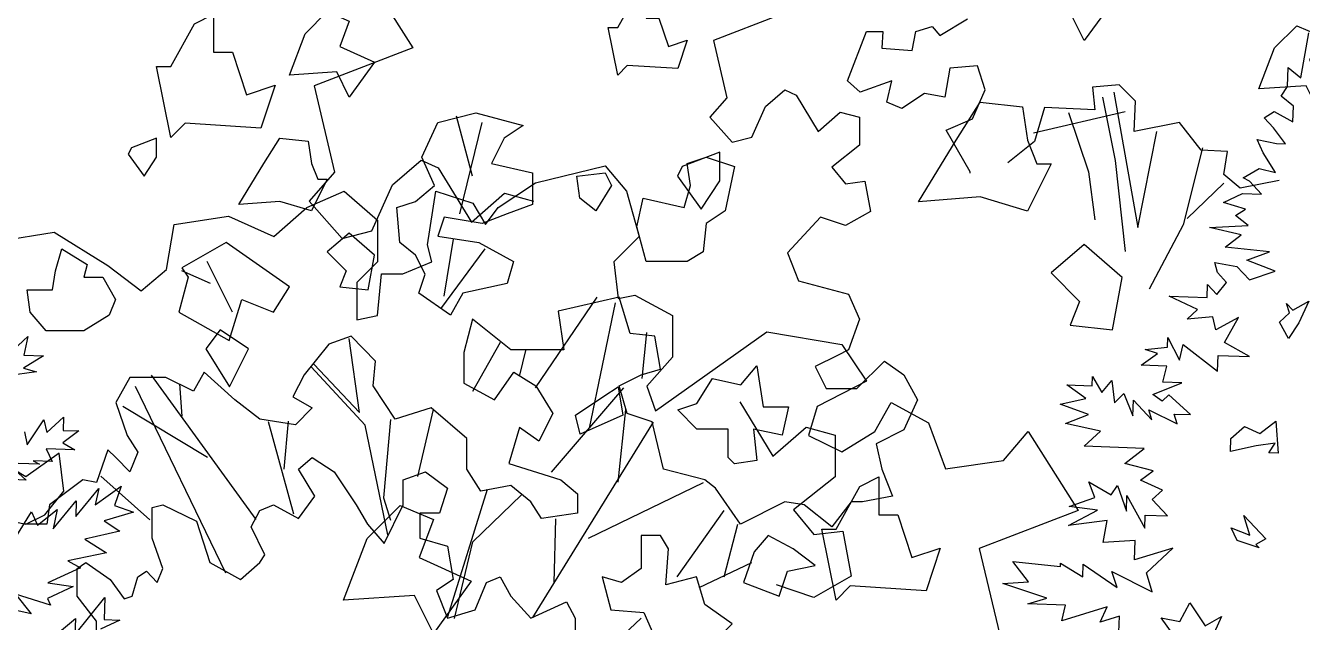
# Model space of a CAD drawing. Header units: inches. Extents: x -11 to 128, y 7 to 56.
# Drawn here: x 60.5248 to 61.0038, y 23.5167 to 23.7405 of the extents above; entities that cross this region are included whole.
import ezdxf

# ---------------------------------------------------------------- set-up
doc = ezdxf.new("R2010")
doc.units = ezdxf.units.IN
doc.header["$MEASUREMENT"] = 0
doc.layers.add('CAY', color=94, linetype='Continuous')
doc.layers.add('CAY-3', color=61, linetype='Continuous')
picture_1 = doc.add_image_def('image1.jpg', size_in_pixel=(1680, 1093))

# ---------------------------------------------------------------- blocks, each defined once
blk = doc.blocks.new('A$C76451831')
at = {"layer": 'CAY'}
for p, q in [((3075.8, 1456.5), (3117.7, 1390.4)), ((3117.7, 1390.4), (3035.1, 1358.6)), ((3035.1, 1358.6), (3052.2, 1286.6)), ((3052.2, 1286.6), (3031, 1262.4)), ((4984.6, 1105.9), (4929.6, 1084.7)), ((5118.8, 1089), (5142, 1102.7)), ((5057.6, 1092.1), (5071.3, 1092.1)), ((5071.3, 1092.1), (5070.3, 1078.4)), ((5095.6, 1076.3), (5098.8, 1092.1)), ((5098.8, 1092.1), (5112.5, 1096.3)), ((5112.5, 1096.3), (5118.8, 1089)), ((5420.6, 1053.6), (5427.3, 1091)), ((4929.6, 1084.7), (4941, 1036.7)), ((5070.3, 1078.4), (5095.6, 1076.3)), ((5409.5, 1046.3), (5410, 1062.2)), ((5410, 1062.2), (5420.6, 1053.6)), ((5268.6, 1047.8), (5246.4, 1045.7)), ((5246.4, 1045.7), (5248.5, 1026.7)), ((5282.3, 1034.1), (5268.6, 1047.8)), ((5404.2, 1038.3), (5409.5, 1046.3)), ((4941, 1036.7), (4926.8, 1020.6)), ((4973.2, 1029.6), (4989.3, 1043.4)), ((4989.3, 1043.4), (4998.7, 1039.1)), ((4998.7, 1039.1), (5017.2, 1008.8)), ((5414.3, 1029.8), (5404.2, 1038.3)), ((4961.8, 1004.1), (4973.2, 1029.6)), ((5017.2, 1008.8), (5035.7, 1024.9)), ((5035.7, 1024.9), (5051.8, 1020.6)), ((5273.8, 1025), (5197.2, 1007.3)), ((5206.3, 1028.8), (5197.9, 1000.4)), ((5248.5, 1026.7), (5206.3, 1028.8)), ((5281.2, 1008.8), (5282.3, 1034.1)), ((5390, 1020.2), (5398.3, 1025.4)), ((5398.3, 1025.4), (5413.9, 1016.7)), ((5413.9, 1016.7), (5414.3, 1029.8)), ((4728.3, 971.5), (4715.1, 1021.6)), ((4717.8, 939.8), (4736.3, 1016.3)), ((4926.8, 1020.6), (4945.3, 999.7)), ((5051.8, 1020.6), (5051.8, 997.4)), ((5319.2, 1016.2), (5281.2, 1008.8)), ((5337.1, 993), (5319.2, 1016.2)), ((5397.8, 1011.8), (5390, 1020.2)), ((4945.3, 999.7), (4961.8, 1004.1)), ((5407.8, 998.3), (5397.8, 1011.8)), ((5051.8, 997.4), (5028.6, 978.9)), ((5197.9, 1000.4), (5175.7, 982.4)), ((5359.3, 991.9), (5337.1, 993)), ((5389, 990.8), (5383.9, 1001.9)), ((5383.9, 1001.9), (5400.1, 998.6)), ((5400.1, 998.6), (5407.8, 998.3)), ((5356.1, 972.9), (5359.3, 991.9)), ((5399.3, 974.6), (5389, 990.8)), ((5028.6, 978.9), (5040, 965.1)), ((5369.8, 961.3), (5356.1, 972.9)), ((5372.4, 970.1), (5385.8, 977.8)), ((5385.8, 977.8), (5399.3, 974.6)), ((5040, 965.1), (5056.1, 967.1)), ((5056.1, 967.1), (5060.8, 941.9)), ((5402.5, 967.7), (5369.8, 961.3)), ((5377.7, 967.2), (5372.4, 970.1)), ((5387.7, 956.4), (5377.7, 967.2)), ((5355.8, 949.4), (5371.9, 957)), ((5371.9, 957), (5387.7, 956.4)), ((5060.8, 941.9), (5040, 930.1)), ((5374.2, 943.7), (5355.8, 949.4)), ((5365.8, 938.6), (5374.2, 943.7)), ((5019.2, 937.2), (4991.7, 907.3)), ((5040, 930.1), (5019.2, 937.2)), ((5344.2, 928.5), (5376.4, 930.1)), ((5370.7, 922.5), (5344.2, 928.5)), ((5376.4, 930.1), (5365.8, 938.6)), ((4704.6, 871.1), (4712.5, 918.7)), ((5357.2, 912.1), (5370.7, 922.5)), ((4701.9, 860.6), (4738.9, 910.7)), ((4991.7, 907.3), (5000.7, 884.1)), ((5394.2, 908.1), (5357.2, 912.1)), ((5375.4, 901.1), (5394.2, 908.1)), ((4527.8, 857.9), (4506.6, 900.2)), ((5351, 891), (5348.6, 899.3)), ((5348.6, 899.3), (5367.1, 895.9)), ((5399.1, 892.1), (5375.4, 901.1)), ((4509.3, 881.7), (4485.5, 892.2)), ((5358.4, 882.6), (5351, 891)), ((5367.1, 895.9), (5377.5, 884.7)), ((5377.5, 884.7), (5399.1, 892.1)), ((5000.7, 884.1), (5042.4, 872.7)), ((5342.1, 870.1), (5342.5, 880.9)), ((5342.5, 880.9), (5350.4, 872.5)), ((5350.4, 872.5), (5358.4, 882.6)), ((4781, 794.5), (4832.5, 870.4)), ((4850.9, 870.4), (4799.8, 858.6)), ((4826.2, 761), (4847.8, 865.6)), ((4860, 840.1), (4850.9, 870.4)), ((5042.4, 872.7), (5051.8, 851.9)), ((5310.5, 871.2), (5342.1, 870.1)), ((5334.1, 859.9), (5310.5, 871.2)), ((4799.8, 858.6), (4804.6, 826.3)), ((5325.6, 852), (5334.1, 859.9)), ((5347, 854), (5325.6, 852)), ((5349.4, 843.1), (5347, 854)), ((4728.3, 851.9), (4721.2, 824)), ((4760.5, 826.3), (4728.3, 851.9)), ((5051.8, 851.9), (5042.4, 826.3)), ((5368.3, 853.3), (5349.4, 843.1)), ((5356.7, 832.4), (5368.3, 853.3)), ((4626.9, 837.7), (4608.4, 831)), ((4634, 774), (4625.3, 835.7)), ((4647.3, 816.9), (4626.9, 837.7)), ((4728.6, 791.9), (4751.7, 832.8)), ((4880.8, 837.7), (4860, 840.1)), ((4870.1, 802.5), (4874.1, 840.9)), ((4885.5, 810.2), (4880.8, 837.7)), ((5309, 828.6), (5309.3, 836.7)), ((5309.3, 836.7), (5319, 817.8)), ((5377.6, 820.8), (5356.7, 832.4)), ((4608.4, 831), (4587.6, 805.5)), ((4721.2, 824), (4721.2, 798.4)), ((4804.6, 826.3), (4760.5, 826.3)), ((4768, 805.1), (4772.9, 825.9)), ((5033.3, 821.6), (5014.8, 812.5)), ((5042.4, 826.3), (5033.3, 821.6)), ((5287.1, 813.5), (5300.6, 823.4)), ((5290.3, 826.5), (5309, 828.6)), ((5300.6, 823.4), (5290.3, 826.5)), ((5319, 817.8), (5322.2, 830.9)), ((5322.2, 830.9), (5350.9, 808.5)), ((5350.9, 808.5), (5351.3, 821.7)), ((5351.3, 821.7), (5377.6, 820.8)), ((4638.7, 763.4), (4593.5, 812.2)), ((4595.8, 814.5), (4634, 774)), ((4645.4, 796.4), (4647.3, 816.9)), ((5014.8, 812.5), (5023.9, 794.1)), ((5049.4, 794.1), (5072.6, 816.9)), ((5072.6, 816.9), (5088.7, 805.5)), ((5308.4, 812.7), (5287.1, 813.5)), ((5305.2, 799.3), (5308.4, 812.7)), ((4442.1, 803.1), (4430.3, 782.3)), ((4472, 803.1), (4442.1, 803.1)), ((4547.7, 684.5), (4460.2, 805.1)), ((4495.2, 791.7), (4472, 803.1)), ((4504.2, 807.8), (4495.2, 791.7)), ((4529.8, 784.6), (4504.2, 807.8)), ((4587.6, 805.5), (4578.1, 787)), ((4746.8, 784.6), (4762.9, 807.8)), ((4762.9, 807.8), (4781.4, 796.4)), ((4850.9, 796.4), (4869.4, 805.5)), ((4869.4, 805.5), (4885.5, 810.2)), ((5088.7, 805.5), (5100.1, 784.6)), ((5246.2, 796.3), (5246.5, 804)), ((5246.5, 804), (5254.2, 790.6)), ((5254.2, 790.6), (5262.7, 800.7)), ((5262.7, 800.7), (5264.7, 782.1)), ((4522.3, 639.8), (4446.8, 795.6)), ((4485.8, 770.9), (4483.8, 797.9)), ((4663.8, 768.5), (4645.4, 796.4)), ((4721.2, 798.4), (4746.8, 784.6)), ((4781.4, 796.4), (4795.5, 773.2)), ((4794.3, 724.1), (4854.9, 794.5)), ((4857.6, 773.2), (4850.9, 796.4)), ((5023.9, 794.1), (5049.4, 794.1)), ((5240.9, 785.6), (5224.9, 797.1)), ((5224.9, 797.1), (5246.2, 796.3)), ((5264.7, 782.1), (5272.7, 790)), ((5272.7, 790), (5280.2, 771.1)), ((5296.7, 789.1), (5321.1, 798.7)), ((5321.1, 798.7), (5305.2, 799.3)), ((4430.3, 782.3), (4439.8, 754.7)), ((4507, 736.3), (4436.2, 779.1)), ((4550.6, 768.5), (4529.8, 784.6)), ((4578.1, 787), (4594.3, 777.9)), ((4951.7, 782.9), (4979.4, 737.5)), ((5100.1, 784.6), (5088.7, 759.5)), ((5219.4, 781), (5240.9, 785.6)), ((5243.1, 772.4), (5219.4, 781)), ((5280.2, 771.1), (5280.7, 784.3)), ((5280.7, 784.3), (5296, 767.8)), ((5304.7, 783.4), (5296.7, 789.1)), ((5310.3, 788.7), (5304.7, 783.4)), ((5328.3, 772.2), (5310.3, 788.7)), ((4580.5, 763.8), (4550.6, 768.5)), ((4594.3, 777.9), (4580.5, 763.8)), ((4693.7, 777.9), (4663.8, 768.5)), ((4682.7, 720.5), (4695.7, 776.4)), ((4723.6, 752.4), (4693.7, 777.9)), ((4795.5, 773.2), (4783.7, 750)), ((4850.1, 715.8), (4856.4, 776.4)), ((4878.5, 766.1), (4857.6, 773.2)), ((5223.8, 764.9), (5243.1, 772.4)), ((5296, 767.8), (5293.5, 776.1)), ((5293.5, 776.1), (5317.1, 764.4)), ((5314.7, 772.6), (5328.3, 772.2)), ((5317.1, 764.4), (5314.7, 772.6)), ((4579.1, 689), (4557.9, 766.3)), ((4571.1, 726.8), (4574.5, 766.9)), ((4657.5, 671.8), (4638.7, 763.4)), ((4659.9, 768.1), (4654, 702.8)), ((4767.6, 761.4), (4758.6, 731.5)), ((4783.7, 750), (4767.6, 761.4)), ((4778.7, 602.9), (4879.6, 765.8)), ((4887.9, 726.8), (4878.5, 766.1)), ((4979.4, 737.5), (5007.1, 761.7)), ((5007.1, 761.7), (5031.3, 755.2)), ((5088.7, 759.5), (5065.6, 747.7)), ((5253, 758.5), (5223.8, 764.9)), ((5239.5, 745.8), (5253, 758.5)), ((4439.8, 754.7), (4448.8, 741)), ((4723.6, 726.8), (4723.6, 752.4)), ((5031.3, 755.2), (5031.3, 720.4)), ((5065.6, 747.7), (5070.3, 726.8)), ((4423.7, 742.9), (4414.2, 715.4)), ((4430.3, 736.3), (4423.7, 742.9)), ((4442.1, 724.5), (4430.3, 736.3)), ((4448.8, 741), (4442.1, 724.5)), ((5289.7, 744), (5239.5, 745.8)), ((5273.4, 731.5), (5289.7, 744)), ((4735.4, 708.3), (4723.6, 726.8)), ((4758.6, 731.5), (4802.2, 717.8)), ((4922.5, 717.8), (4887.9, 726.8)), ((5070.3, 726.8), (5079.3, 704)), ((5297.2, 725.2), (5273.4, 731.5)), ((4402.8, 717.8), (4374.9, 696.9)), ((4414.2, 715.4), (4402.8, 717.8)), ((4458.8, 684.4), (4417.8, 720.8)), ((4802.2, 717.8), (4816, 706)), ((4825.4, 669), (4921.3, 715.4)), ((4931.5, 710.7), (4922.5, 717.8)), ((5031.3, 720.4), (4996.5, 692.7)), ((5248.4, 702.9), (5243.4, 716.2)), ((5243.4, 716.2), (5262.1, 705.1)), ((5286.5, 717.4), (5297.2, 725.2)), ((5304.8, 709.1), (5286.5, 717.4)), ((4707.6, 603.7), (4740.9, 709.9)), ((4728.7, 665.9), (4769.2, 705.2)), ((4760.5, 713.1), (4735.4, 708.3)), ((4777, 699.3), (4760.5, 713.1)), ((4816, 706), (4816, 689.9)), ((4952.3, 680.8), (4931.5, 710.7)), ((5262.1, 705.1), (5267.3, 713.1)), ((5267.3, 713.1), (5274.7, 691.5)), ((5274.7, 691.5), (5275.2, 704.7)), ((5275.2, 704.7), (5290.1, 677.4)), ((5296.4, 701.2), (5304.8, 709.1)), ((4374.9, 696.9), (4372.6, 680.8)), ((4654, 702.8), (4659.9, 684)), ((4786.1, 685.5), (4777, 699.3)), ((4989.3, 699.3), (4952.3, 680.8)), ((5005.4, 696.9), (4989.3, 699.3)), ((5028.6, 678.5), (5005.4, 696.9)), ((5044.7, 699.3), (5028.6, 678.5)), ((5054.2, 699.3), (5044.7, 699.3)), ((5079.3, 704), (5054.2, 699.3)), ((5226.8, 695.5), (5248.4, 702.9)), ((5250.7, 692.4), (5226.8, 695.5)), ((5309, 687.6), (5296.4, 701.2)), ((4816, 689.9), (4786.1, 685.5)), ((4796.7, 631.7), (4797.9, 685.1)), ((4899.3, 636.8), (4938.6, 692.2)), ((4996.5, 692.7), (5013.6, 672)), ((5226.3, 679.6), (5250.7, 692.4)), ((5258.6, 683.9), (5226.3, 679.6)), ((5255.2, 665.5), (5258.6, 683.9)), ((5290.1, 677.4), (5290.5, 688.3)), ((5290.5, 688.3), (5309, 687.6)), ((4372.6, 680.8), (4354.1, 680.8)), ((4938.6, 636.8), (4950, 680.8)), ((5013.6, 672), (5037.8, 675)), ((5037.8, 675), (5044.9, 637.2)), ((4713.4, 601.8), (4728.7, 665.9)), ((5282, 667.2), (5255.2, 665.5)), ((5281.5, 650.9), (5282, 667.2)), ((5313.5, 660.7), (5281.5, 650.9)), ((5291.5, 640.2), (5313.5, 660.7)), ((4917.8, 627.7), (4961.8, 648.6)), ((5179.9, 649.5), (5219.6, 645.4)), ((5192.9, 632.7), (5179.9, 649.5)), ((5219.6, 645.4), (5219.7, 648.1)), ((5219.7, 648.1), (5238.4, 636.6)), ((5238.4, 636.6), (5238.7, 647.4)), ((5238.7, 647.4), (5267.1, 627.9)), ((5262.5, 641.2), (5296.4, 624.1)), ((5267.1, 627.9), (5262.5, 641.2)), ((5013.6, 619.5), (4982.4, 630.1)), ((5044.9, 637.2), (5013.6, 619.5)), ((5171.6, 631.2), (5192.9, 632.7)), ((5208.3, 619), (5171.6, 631.2)), ((5296.4, 624.1), (5291.5, 640.2)), ((5192.3, 614.2), (5208.3, 619)), ((5224, 613.1), (5192.3, 614.2)), ((5220.8, 600), (5224, 613.1)), ((5258.8, 611.8), (5220.8, 600)), ((5252.9, 598.9), (5258.8, 611.8)), ((4834.4, 569.5), (4869.4, 602.2)), ((5268.9, 603.8), (5252.9, 598.9)), ((5268, 577.1), (5268.9, 603.8))]:
    blk.add_line(p, q, dxfattribs=at)
for points in [[(3623.3, 1475.7), (3651, 1503.4), (3678.7, 1491.5), (3666.8, 1459.8), (3710.3, 1440), (3678.7, 1396.5), (3662.8, 1428.1), (3603.5, 1424.2)], [(2935.2, 1410.5), (2951, 1418.5), (2951, 1386.8), (2966.9, 1386.8), (2978.8, 1351.1), (3002.5, 1359.1), (2990.6, 1323.4), (2927.3, 1327.4), (2915.4, 1315.5), (2903.5, 1374.9), (2915.4, 1374.9)], [(3837.8, 1390.3), (3856.3, 1408.8), (3874.8, 1400.9), (3866.9, 1379.8), (3895.9, 1366.6), (3874.8, 1337.5), (3864.2, 1358.6), (3824.6, 1356)], [(3571.8, 1313.3), (3591.6, 1345), (3627.2, 1341), (3631.2, 1313.3), (3639.1, 1293.5), (3651, 1293.5), (3631.2, 1253.9), (3591.6, 1265.8), (3540.1, 1261.8)], [(3342.6, 1291.2), (3338.7, 1283.3), (3358.5, 1255.6), (3374.3, 1279.3), (3374.3, 1303.1)], [(3702.4, 1154.9), (3710.3, 1198.4), (3678.7, 1226.2), (3651, 1202.4), (3674.7, 1178.6), (3666.8, 1158.8)], [(4862.9, 1119.3), (4873.5, 1124.6), (4873.5, 1103.5), (4884.1, 1103.5), (4892, 1079.7), (4907.8, 1085), (4899.9, 1061.2), (4857.7, 1063.9), (4849.7, 1055.9), (4841.8, 1095.6), (4849.7, 1095.6)], [(4588.5, 1090.3), (4606.9, 1108.8), (4625.4, 1100.8), (4617.5, 1079.7), (4646.5, 1066.5), (4625.4, 1037.5), (4614.9, 1058.6), (4575.3, 1055.9)], [(4709.9, 855.3), (4683.5, 873.8), (4688.8, 889.6), (4680.8, 905.5), (4667.6, 916), (4665, 945.1), (4680.8, 950.3), (4696.7, 963.5), (4686.1, 987.3), (4699.3, 1016.3), (4731, 1024.3), (4770.6, 1013.7), (4754.7, 1003.1), (4744.2, 982), (4778.5, 974.1), (4778.5, 947.7), (4757.4, 939.8), (4736.3, 931.9), (4704.6, 937.1), (4699.3, 921.3), (4733.6, 916), (4762.7, 900.2), (4757.4, 881.7), (4720.4, 873.8)], [(4443.3, 995.2), (4440.7, 989.9), (4453.9, 971.5), (4464.4, 987.3), (4464.4, 1003.1)], [(4554.1, 982), (4567.3, 1003.1), (4591.1, 1000.5), (4593.7, 982), (4599, 968.8), (4606.9, 968.8), (4593.7, 942.4), (4567.3, 950.3), (4533, 947.7)], [(4865.6, 929.2), (4870.9, 953), (4905.2, 945.1), (4910.4, 963.5), (4907.8, 982), (4923.6, 987.3), (4947.4, 979.4), (4939.5, 942.4), (4923.6, 931.9), (4921, 908.1), (4907.8, 900.2), (4873.5, 900.2)], [(4818.1, 953), (4815.4, 971.5), (4839.2, 974.1), (4844.5, 963.5), (4831.3, 942.4)], [(4641.2, 876.4), (4646.5, 905.5), (4625.4, 923.9), (4606.9, 908.1), (4622.8, 892.2), (4617.5, 879)], [(4403.7, 887), (4419.5, 887), (4430.1, 868.5), (4424.8, 855.3), (4403.7, 842.1), (4372, 842.1), (4358.8, 857.9), (4356.2, 876.4), (4377.3, 876.4), (4380, 892.2), (4385.2, 910.7), (4406.4, 897.5)], [(4562.1, 857.9), (4575.3, 879), (4522.5, 916), (4485.5, 894.9), (4490.8, 887), (4482.9, 857.9), (4525.1, 834.2), (4535.7, 868.5)], [(5402.6, 849.4), (5411, 857.2), (5408.6, 865), (5413.8, 859.4), (5427.2, 867.1), (5418.9, 848.8), (5410.3, 835.9)], [(4915.7, 781.4), (4928.9, 802.5), (4952.7, 797.2), (4965.9, 813), (4971.2, 778.7), (4992.3, 778.7), (4987, 755), (4963.2, 760.2), (4965.9, 733.8), (4947.4, 731.2), (4942.1, 736.5), (4942.1, 760.2), (4915.7, 760.2), (4899.9, 776.1)], [(5401.5, 740.1), (5393.8, 740.4), (5399.1, 748.4), (5383.1, 746.2), (5361.7, 741.5), (5362, 752.4), (5373.3, 762.4), (5386.2, 756.5), (5399.7, 766.9)], [(5385.6, 660.9), (5367.2, 667), (5362.2, 677.6), (5377.8, 671.6), (5372.9, 688.1), (5391.3, 668.4), (5383, 663.7)], [(4892.2, 660), (4885.5, 671.4), (4869.4, 671.4), (4869.4, 643.8), (4852.9, 632), (4836.8, 636.8), (4843.9, 609.2), (4871.4, 606.9), (4880.8, 586), (4862.3, 574.6), (4862.3, 553.8), (4871.4, 544.4), (4894.6, 533), (4906.4, 551.4), (4899.3, 576.6), (4931.5, 583.7), (4945.3, 597.4), (4922.5, 613.6), (4915.4, 636.8), (4889.8, 630.1)], [(4975.5, 671.4), (4963.7, 657.6), (4954.7, 632), (4984.6, 620.6), (4991.7, 641.5), (5014.8, 646.2), (4996.4, 660)], [(5321.5, 577.9), (5289.7, 589.5), (5313.7, 588.6), (5303.8, 602.6), (5319.5, 599.3), (5327.8, 614.9), (5340.7, 595.8), (5354.1, 603.5), (5348.2, 590.1), (5343, 582.6), (5332.3, 588), (5329, 572.2)]]:
    blk.add_lwpolyline(points, close=True, dxfattribs=at)
for points in [[(4340.4, 822.3), (4356.8, 837.6), (4353.5, 821.9), (4369.8, 821.3), (4353.1, 811), (4363.9, 807.9), (4348, 805.8)], [(4354, 757.9), (4356.3, 747), (4370.2, 767.8), (4372.6, 757.3), (4386.6, 770), (4386.2, 759.1), (4399.3, 758.6), (4385.9, 748.7), (4396.1, 742.9), (4372.1, 743.7), (4377.2, 733.1), (4361.3, 733.7), (4366.6, 730.8), (4339.9, 731.7), (4355.3, 717.6), (4336.8, 718.2)], [(4345.4, 667.6), (4359.8, 691.1), (4364.9, 680), (4381.2, 693.1), (4377.9, 676.9), (4397.3, 700.2), (4396.8, 687.1), (4416.2, 710.4), (4413, 696.9), (4434.9, 712.5), (4429.3, 696.4), (4445, 690.8), (4420.7, 683.5), (4433.6, 674.9), (4404.3, 668.2), (4422.5, 656.7), (4390.1, 650.1), (4400.8, 644.3), (4373.6, 631.7), (4394.8, 628.7), (4373.2, 618.6), (4375.7, 613), (4346.5, 622.2), (4359.6, 605.9), (4333, 611.8)], [(4371.9, 581.4), (4396.6, 601.9), (4396.1, 588.3), (4421.2, 619.6), (4420.6, 601), (4433.7, 600.6), (4417.6, 593)], [(5144.1, 974), (5144.1, 975), (5124.1, 1009.8), (5146.2, 1019.3), (5156.8, 1043.6), (5150.4, 1063.6), (5127.2, 1061.5), (5123, 1037.3), (5106.1, 1040.4), (5087.2, 1027.8), (5074.5, 1033.1), (5078.7, 1051), (5052.3, 1041.5), (5041.8, 1051), (5057.6, 1092.1)], [(5254.8, 1037.3), (5265.4, 984.5), (5273.8, 908.6)], [(5264.3, 1041.5), (5284.4, 928.6), (5300.2, 1008.8)], [(5226.4, 1024.6), (5243.2, 975), (5248.5, 935)], [(5338.2, 995.1), (5322.3, 930.7), (5293.9, 877)], [(5356.1, 965.6), (5325.5, 936)], [(4414.2, 586), (4414.2, 599.8), (4398.1, 620.6), (4398.1, 643.8), (4405.2, 648.6), (4425.6, 634.4), (4437.4, 618.3), (4444.1, 620.6), (4448.8, 636.8), (4455.9, 641.5), (4464.9, 632), (4469.6, 643.8), (4460.6, 669), (4460.6, 694.6), (4469.6, 696.9), (4497.6, 683.2), (4509, 648.6), (4534.5, 634.4), (4550.6, 648.6), (4554.9, 655.2), (4543.5, 678.5), (4550.6, 692.2), (4562, 696.9), (4582.9, 685.5), (4596.6, 704), (4582.9, 726.8), (4594.3, 736.3), (4612.7, 724.5), (4631.2, 696.9), (4640.6, 680.8), (4654.4, 664.7), (4670.5, 696.9), (4670.5, 717.8), (4689, 724.5), (4707.5, 710.7), (4700.8, 689.9), (4684.3, 689.9), (4684.3, 669), (4707.5, 662.3), (4712.2, 634.4), (4698.4, 625.4), (4707.5, 602.2), (4730.7, 609.2), (4740.1, 632), (4751.5, 636.8), (4760.5, 620.6), (4777, 602.2), (4806.9, 615.9), (4814, 602.2), (4814, 590.8)]]:
    blk.add_lwpolyline(points, dxfattribs=at)
at = {"layer": 'CAY-3'}
for p, q in [((3100.6, 1276), (3124.7, 1296.6)), ((3124.7, 1296.6), (3138.9, 1290.1)), ((3220.2, 1277.6), (3278.5, 1291.8)), ((3278.5, 1291.8), (3296.2, 1270.6)), ((3138.9, 1290.1), (3166.6, 1244.7)), ((3029.1, 1257), (3060.4, 1270.6)), ((3060.4, 1270.6), (3088.1, 1246.4)), ((3083.5, 1237.6), (3100.6, 1276)), ((3130, 1225.7), (3137, 1270.6)), ((3137, 1270.6), (3167.7, 1260.5)), ((3188.9, 1257), (3220.2, 1277.6)), ((3296.2, 1270.6), (3306.9, 1232.8)), ((3031, 1262.4), (3058.7, 1231.2)), ((3166.6, 1244.7), (3194.3, 1268.9)), ((3167.7, 1260.5), (3178.3, 1242.8)), ((3194.3, 1268.9), (3218.5, 1262.4)), ((2918.3, 1242.8), (2963.7, 1249.9)), ((2963.7, 1249.9), (3001.4, 1232.8)), ((3001.4, 1232.8), (3029.1, 1257)), ((3178.3, 1242.8), (3188.9, 1257)), ((2911.8, 1205.1), (2918.3, 1242.8)), ((3088.1, 1246.4), (3088.1, 1211.6)), ((2773.2, 1229.3), (2818.1, 1236.4)), ((2818.1, 1236.4), (2862.9, 1208.6)), ((3058.7, 1231.2), (3083.5, 1237.6)), ((3306.9, 1232.8), (3285.6, 1211.6)), ((3133.5, 1211.6), (3130, 1225.7)), ((2862.9, 1208.6), (2890.6, 1187.4)), ((3088.1, 1211.6), (3071, 1194.5)), ((3109.3, 1201.6), (3133.5, 1211.6)), ((3285.6, 1211.6), (3289.2, 1180.9)), ((2890.6, 1187.4), (2911.8, 1205.1)), ((3088.1, 1166.8), (3091.6, 1201.6)), ((3091.6, 1201.6), (3109.3, 1201.6)), ((3071, 1194.5), (3071, 1163.2)), ((3289.2, 1180.9), (3303.3, 1183.9)), ((3303.3, 1183.9), (3334.6, 1166.8)), ((3071, 1163.2), (3088.1, 1166.8)), ((3334.6, 1166.8), (3334.6, 1131.9)), ((3320.4, 1087.1), (3413.6, 1153.2)), ((3413.6, 1153.2), (3476.1, 1142.6)), ((3476.1, 1142.6), (3496.7, 1111.9)), ((3334.6, 1131.9), (3313.3, 1107.8)), ((3496.7, 1111.9), (3455.4, 1090.7)), ((3313.3, 1107.8), (3320.4, 1087.1)), ((3455.4, 1090.7), (3448.4, 1066.5)), ((3503.8, 1070), (3517.3, 1094.2)), ((3517.3, 1094.2), (3548.6, 1077.1)), ((3476.1, 1052.9), (3503.8, 1070)), ((3548.6, 1077.1), (3562.7, 1038.8)), ((3611.1, 1045.8), (3631.7, 1070)), ((3631.7, 1070), (3673.6, 1003.9)), ((3448.4, 1066.5), (3476.1, 1052.9)), ((3562.7, 1038.8), (3611.1, 1045.8)), ((3673.6, 1003.9), (3591, 972.1)), ((3591, 972.1), (3608.1, 900.1))]:
    blk.add_line(p, q, dxfattribs=at)
for points in [[(2980.4, 1138.9), (2956.7, 1154.8), (2944.8, 1138.9), (2964.6, 1107.2)], [(3277.4, 1099.3), (3289.2, 1107.2), (3293.2, 1083.5), (3257.6, 1067.6), (3253.6, 1083.5)], [(2826, 1020.1), (2822.1, 1051.8), (2794.4, 1032), (2774.6, 1043.9), (2766.7, 1028), (2758.7, 1000.3), (2794.4, 992.4), (2810.2, 1000.3)], [(3491.1, 1024.1), (3507, 1032), (3507, 1000.3), (3522.8, 1000.3), (3534.7, 964.7), (3558.4, 972.6), (3546.6, 936.9), (3483.2, 940.9), (3471.3, 929), (3459.5, 988.4), (3471.3, 988.4)], [(3079.4, 980.5), (3107.1, 1008.2), (3134.8, 996.3), (3123, 964.7), (3166.5, 944.9), (3134.8, 901.3), (3119, 933), (3059.6, 929)]]:
    blk.add_lwpolyline(points, close=True, dxfattribs=at)

msp = doc.modelspace()

# ---------------------------------------------------------------- block references
at = {"layer": 'CAY', "xscale": 0.0004489089019145984, "yscale": 0.0004489089019145984, "zscale": 0.0004489089019145984}
for p in [(58.5699, 23.24794), (59.27057, 23.10798)]:
    msp.add_blockref('A$C76451831', p, dxfattribs=at)

# ---------------------------------------------------------------- pictures from other files: only their frames are drawn
image = msp.add_image(picture_1, insert=(12.49661, 7.37723), size_in_units=(74.4025, 48.40591))
image.dxf.flags = 6

doc.saveas('drawing.dxf')
